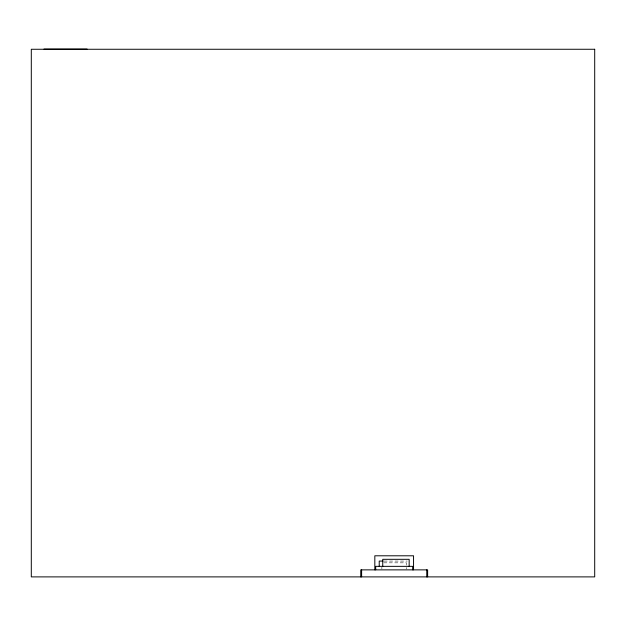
<?xml version="1.0" encoding="UTF-8"?>
<svg xmlns="http://www.w3.org/2000/svg" width="626" height="626" viewBox="0 0 626 626"><rect width="100%" height="100%" fill="white"/><g stroke="black" fill="none" stroke-linecap="round" stroke-linejoin="round"><path stroke-width="0.47" stroke-dasharray="3.13 2.35" d="M384.051 561.076L407.221 561.076M383.761 562.837L406.509 562.837L406.509 568.995M381.868 567.234L381.868 568.995"/><path stroke-width="0.94" d="M43.969 49.086L87.092 49.086M383.089 561.076L379.223 561.076L379.223 566.35M427.636 576.914L427.636 569.871L360.74 569.871L360.74 576.914M426.752 569.871L426.752 576.914M413.551 569.871L413.551 555.794L374.825 555.794L374.825 569.871M412.675 569.871L412.675 566.35L375.702 566.35L375.702 569.871M409.154 566.35L409.154 559.315L382.744 559.315L382.744 566.35M361.625 569.871L361.625 576.914M594.7 49.266L31.3 49.266L31.3 576.89L594.7 576.89L594.7 49.266"/></g></svg>
